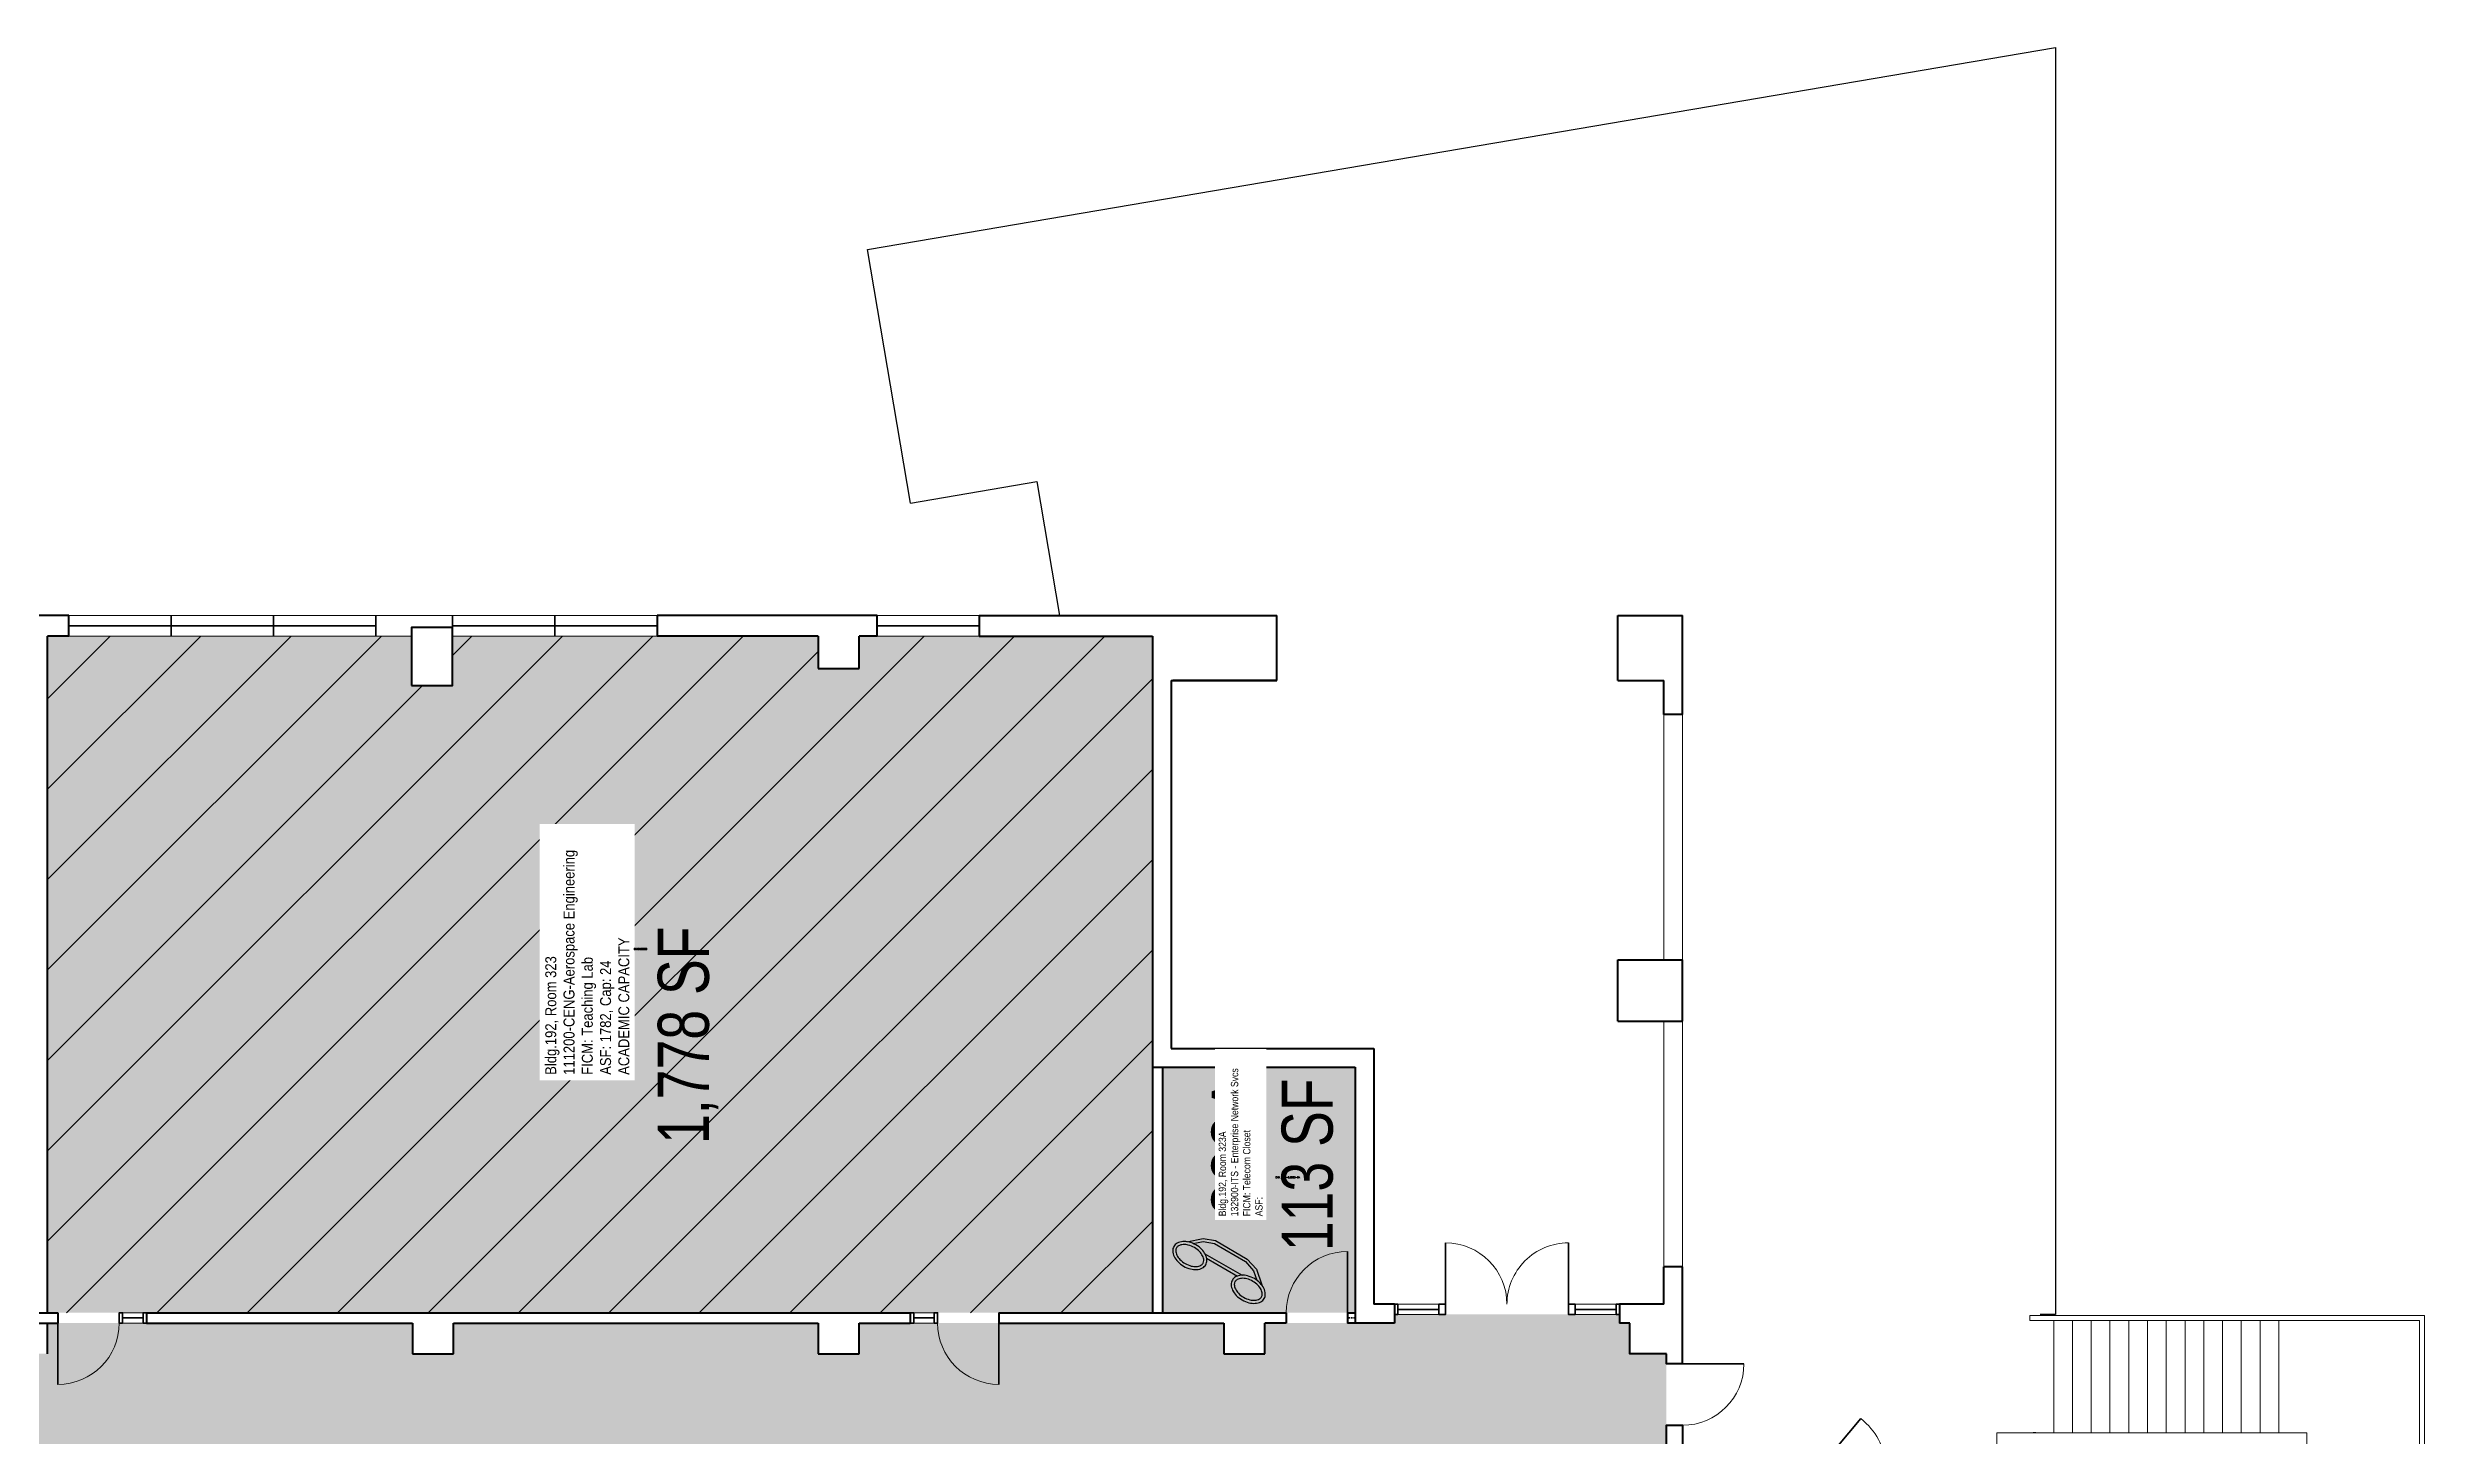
# Model space of a CAD drawing. Header units: inches. Extents: x -2551 to 2829, y -872 to 1370.
# Drawn here: x 1435 to 2829, y 367 to 1181 of the extents above; entities that cross this region are included whole.
import ezdxf
from ezdxf.enums import TextEntityAlignment as Align

# ---------------------------------------------------------------- set-up
doc = ezdxf.new("R2010")
doc.units = ezdxf.units.IN
doc.header["$LTSCALE"] = 10
doc.header["$MEASUREMENT"] = 0
doc.linetypes.add('DGN Style 2', pattern=[0.160276, 0.096166, -0.064111])
doc.layers.get('0').update_dxf_attribs({"linetype": 'CONTINUOUS'})
for name, color, linetype in [('A-DOOR', 2, 'CONTINUOUS'), ('A-FLOR', 3, 'CONTINUOUS'), ('A-GLAZ', 1, 'CONTINUOUS'), ('A-GLAZ-SILL', 2, 'CONTINUOUS'), ('A-IDEN-CNUM', 7, 'CONTINUOUS'), ('A-IDEN-ICON', 4, 'CONTINUOUS'), ('A-IDEN-RNUM', 7, 'CONTINUOUS'), ('A-IDEN-SNUM', 4, 'CONTINUOUS'), ('A-IDEN-VNUM', 4, 'CONTINUOUS'), ('A-ROOF', 2, 'CONTINUOUS'), ('A-WALL', 5, 'CONTINUOUS'), ('AREA-TEXT', 3, 'CONTINUOUS'), ('Rooms-Capacity', 4, 'CONTINUOUS'), ('Rooms-Category-Color', 7, 'CONTINUOUS'), ('Rooms-College-Color', 7, 'CONTINUOUS'), ('Rooms-Department-Color', 7, 'CONTINUOUS'), ('Rooms-Division-Color', 7, 'CONTINUOUS'), ('Rooms-Information', 7, 'CONTINUOUS')]:
    doc.layers.add(name, color=color, linetype=linetype)
doc.styles.add('AREA', font='arial.ttf', dxfattribs={"width": 0.75, "height": 30})
doc.styles.add('ROOMSNUMBER', font='TXT.SHX', dxfattribs={"height": 1})
doc.styles.add('ROOMVNUMBER', font='arial.ttf', dxfattribs={"width": 0.85, "height": 30})

# ---------------------------------------------------------------- blocks, each defined once
blk = doc.blocks.new('CPPHONE')
for p, q in [((0.0096, 0.0252), (-0.0196, -0.0252)), ((0.0169, 0.0279), (-0.0182, -0.0329))]:
    blk.add_line(p, q)
for points in [[(0.0288, 0.0786, 0.139889), (0.0216, 0.0804, 0.107118), (0.0122, 0.0781, 0.079812), (0.0039, 0.0722, 0.067459), (-0.0035, 0.0626, 0.067459), (-0.008, 0.0515, 0.079812), (-0.009, 0.0413, 0.107118), (-0.0064, 0.032, 0.139889), (-0.0012, 0.0267, 0.139889), (0.0061, 0.0248, 0.107118), (0.0155, 0.0272, 0.079812), (0.0238, 0.0331, 0.067459), (0.0312, 0.0426, 0.067459), (0.0357, 0.0538, 0.079812), (0.0367, 0.0639, 0.107118), (0.034, 0.0732, 0.139889)], [(0.0263, 0.0743, 0.139889), (0.0218, 0.0754, 0.107118), (0.0144, 0.0736, 0.079812), (0.0074, 0.0686, 0.067459), (0.0008, 0.0601, 0.067459), (-0.0032, 0.0502, 0.079812), (-0.004, 0.0417, 0.107118), (-0.0019, 0.0344, 0.139889), (0.0013, 0.031, 0.139889), (0.0059, 0.0298, 0.107118), (0.0133, 0.0317, 0.079812), (0.0203, 0.0367, 0.067459), (0.0268, 0.0451, 0.067459), (0.0309, 0.055, 0.079812), (0.0317, 0.0636, 0.107118), (0.0296, 0.0709, 0.139889)], [(-0.0262, -0.0167, 0.139889), (-0.0334, -0.0148, 0.107118), (-0.0428, -0.0172, 0.079812), (-0.0511, -0.0231, 0.067459), (-0.0585, -0.0326, 0.067459), (-0.063, -0.0438, 0.079812), (-0.064, -0.0539, 0.107118), (-0.0614, -0.0632, 0.139889), (-0.0562, -0.0686, 0.139889), (-0.0489, -0.0704, 0.107118), (-0.0395, -0.0681, 0.079812), (-0.0312, -0.0622, 0.067459), (-0.0238, -0.0526, 0.067459), (-0.0193, -0.0415, 0.079812), (-0.0183, -0.0313, 0.107118), (-0.021, -0.022, 0.139889)], [(-0.0287, -0.021, 0.139889), (-0.0332, -0.0198, 0.107118), (-0.0406, -0.0217, 0.079812), (-0.0476, -0.0267, 0.067459), (-0.0542, -0.0351, 0.067459), (-0.0582, -0.045, 0.079812), (-0.059, -0.0536, 0.107118), (-0.0569, -0.0609, 0.139889), (-0.0537, -0.0643, 0.139889), (-0.0491, -0.0654, 0.107118), (-0.0417, -0.0636, 0.079812), (-0.0347, -0.0586, 0.067459), (-0.0282, -0.0501, 0.067459), (-0.0241, -0.0402, 0.079812), (-0.0233, -0.0317, 0.107118), (-0.0254, -0.0244, 0.139889)]]:
    blk.add_lwpolyline(points, format="xyb", close=True)
for points in [[(0.0364, 0.0572), (0.0417, 0.0308), (0.0382, 0.0108), (0.0082, -0.0411), (-0.0083, -0.0558), (-0.0338, -0.0645)], [(0.0334, 0.047), (0.0366, 0.0307), (0.0334, 0.0126), (0.0043, -0.0379), (-0.0109, -0.0514), (-0.0265, -0.0567)]]:
    blk.add_lwpolyline(points)

msp = doc.modelspace()

# ---------------------------------------------------------------- hatches: boundary and pattern name
at = {"layer": 'Rooms-Capacity'}
h = msp.add_hatch(dxfattribs=at)
h.set_pattern_fill('ANSI31', color=256, scale=300, style=0)
h.paths.add_polyline_path([(1435.3, 438.7), (1435.3, 835.7), (1648.8, 835.7), (1648.8, 806.7), (1672.8, 806.7), (1672.8, 835.7), (1887.3, 835.7), (1887.3, 816.7), (1911.3, 816.7), (1911.3, 835.7), (2083.3, 835.7), (2083.3, 438.7)])
at = {"layer": 'Rooms-Category-Color', "true_color": 0xadadad}
for points in [[(-754.2, 793.9), (-754.2, 834.7), (-681.6, 834.7), (-681.6, 818.3), (-697.5, 786.7), (-686.8, 781.3), (-794.9, 567.8), (-810.8, 575.9), (-821.7, 554.5), (-805.8, 546.4), (-863.3, 432.7), (-478.6, 432.7), (-478.6, 545.7), (-484.6, 545.7), (-484.6, 591.6), (-472.7, 591.6), (-472.7, 639.6), (-368.7, 639.6), (-368.7, 591.6), (-356.7, 591.6), (-356.7, 414.7), (174, 414.7), (174, 433.5), (271.3, 433.5), (271.3, 414.7), (295.3, 414.7), (295.3, 432.7), (556.3, 432.7), (556.3, 414.7), (580.3, 414.7), (580.3, 432.7), (841.3, 432.7), (841.3, 414.7), (865.3, 414.7), (865.3, 432.7), (1126.3, 432.7), (1126.3, 414.7), (1150.7, 414.7), (1150.7, 432.7), (1411.3, 432.7), (1411.3, 414.7), (1435.3, 414.7), (1435.3, 432.7), (1649.3, 432.7), (1649.3, 414.7), (1673.3, 414.7), (1673.3, 432.7), (1887.3, 432.7), (1887.3, 414.7), (1911.3, 414.7), (1911.3, 432.7), (2125.3, 432.7), (2125.3, 414.7), (2149.3, 414.7), (2149.3, 432.7), (2225.3, 432.7), (2225.3, 437.7), (2357.3, 437.7), (2357.3, 432.7), (2363.3, 432.7), (2363.3, 414.7), (2384.8, 414.7), (2384.8, 330.3), (2304.2, 324.6), (2306.7, 288.7), (2228.9, 283.3), (2226.4, 319.2), (2190.4, 316.7), (2192.1, 292.7), (2126.3, 288.1), (2124.6, 312.1), (1631.8, 277.6), (1633.4, 254.1), (1491.9, 242.8), (1490.1, 267.7), (1280.7, 253.1), (1282.8, 223.1), (1169, 215.2), (1166.9, 245.1), (877.6, 224.9), (879.3, 200.9), (819.5, 196.7), (818.2, 214.7), (794.3, 213), (795.5, 195.1), (730.9, 190.6), (718.9, 213.8), (433.4, 193.8), (420.4, 168.8), (362.1, 164.1), (358.5, 188.6), (71.2, 168.5), (86, 73.1), (-22.8, 65.5), (-27.4, 131.5), (13.4, 134.4), (11.3, 164.3), (-44.1, 160.4), (-287.5, 143.4), (-317.2, 141.1), (-318.6, 165.3), (-343.1, 163.6), (-355.5, 342.7), (-955.3, 342.7), (-1009.2, 370), (-973.1, 441.4), (-940.9, 425.1)], [(2089.3, 582.7), (2202.3, 582.7), (2202.3, 438.7), (2089.3, 438.7)]]:
    msp.add_hatch(color=253, dxfattribs=at).paths.add_polyline_path(points)
at = {"layer": 'Rooms-Category-Color', "true_color": 0xe3f498}
msp.add_hatch(color=61, dxfattribs=at).paths.add_polyline_path([(1435.3, 438.7), (1435.3, 835.7), (1648.8, 835.7), (1648.8, 806.7), (1672.8, 806.7), (1672.8, 835.7), (1887.3, 835.7), (1887.3, 816.7), (1911.3, 816.7), (1911.3, 835.7), (2083.3, 835.7), (2083.3, 438.7)])
at = {"layer": 'Rooms-College-Color', "true_color": 0xadadad}
for points in [[(-754.2, 793.9), (-754.2, 834.7), (-681.6, 834.7), (-681.6, 818.3), (-697.5, 786.7), (-686.8, 781.3), (-794.9, 567.8), (-810.8, 575.9), (-821.7, 554.5), (-805.8, 546.4), (-863.3, 432.7), (-478.6, 432.7), (-478.6, 545.7), (-484.6, 545.7), (-484.6, 591.6), (-472.7, 591.6), (-472.7, 639.6), (-368.7, 639.6), (-368.7, 591.6), (-356.7, 591.6), (-356.7, 414.7), (174, 414.7), (174, 433.5), (271.3, 433.5), (271.3, 414.7), (295.3, 414.7), (295.3, 432.7), (556.3, 432.7), (556.3, 414.7), (580.3, 414.7), (580.3, 432.7), (841.3, 432.7), (841.3, 414.7), (865.3, 414.7), (865.3, 432.7), (1126.3, 432.7), (1126.3, 414.7), (1150.7, 414.7), (1150.7, 432.7), (1411.3, 432.7), (1411.3, 414.7), (1435.3, 414.7), (1435.3, 432.7), (1649.3, 432.7), (1649.3, 414.7), (1673.3, 414.7), (1673.3, 432.7), (1887.3, 432.7), (1887.3, 414.7), (1911.3, 414.7), (1911.3, 432.7), (2125.3, 432.7), (2125.3, 414.7), (2149.3, 414.7), (2149.3, 432.7), (2225.3, 432.7), (2225.3, 437.7), (2357.3, 437.7), (2357.3, 432.7), (2363.3, 432.7), (2363.3, 414.7), (2384.8, 414.7), (2384.8, 330.3), (2304.2, 324.6), (2306.7, 288.7), (2228.9, 283.3), (2226.4, 319.2), (2190.4, 316.7), (2192.1, 292.7), (2126.3, 288.1), (2124.6, 312.1), (1631.8, 277.6), (1633.4, 254.1), (1491.9, 242.8), (1490.1, 267.7), (1280.7, 253.1), (1282.8, 223.1), (1169, 215.2), (1166.9, 245.1), (877.6, 224.9), (879.3, 200.9), (819.5, 196.7), (818.2, 214.7), (794.3, 213), (795.5, 195.1), (730.9, 190.6), (718.9, 213.8), (433.4, 193.8), (420.4, 168.8), (362.1, 164.1), (358.5, 188.6), (71.2, 168.5), (86, 73.1), (-22.8, 65.5), (-27.4, 131.5), (13.4, 134.4), (11.3, 164.3), (-44.1, 160.4), (-287.5, 143.4), (-317.2, 141.1), (-318.6, 165.3), (-343.1, 163.6), (-355.5, 342.7), (-955.3, 342.7), (-1009.2, 370), (-973.1, 441.4), (-940.9, 425.1)], [(2089.3, 582.7), (2202.3, 582.7), (2202.3, 438.7), (2089.3, 438.7)]]:
    msp.add_hatch(color=253, dxfattribs=at).paths.add_polyline_path(points)
at = {"layer": 'Rooms-College-Color', "true_color": 0x99d7b2}
msp.add_hatch(color=253, dxfattribs=at).paths.add_polyline_path([(1435.3, 438.7), (1435.3, 835.7), (1648.8, 835.7), (1648.8, 806.7), (1672.8, 806.7), (1672.8, 835.7), (1887.3, 835.7), (1887.3, 816.7), (1911.3, 816.7), (1911.3, 835.7), (2083.3, 835.7), (2083.3, 438.7)])
at = {"layer": 'Rooms-Department-Color', "true_color": 0xacacac}
for points in [[(-754.2, 793.9), (-754.2, 834.7), (-681.6, 834.7), (-681.6, 818.3), (-697.5, 786.7), (-686.8, 781.3), (-794.9, 567.8), (-810.8, 575.9), (-821.7, 554.5), (-805.8, 546.4), (-863.3, 432.7), (-478.6, 432.7), (-478.6, 545.7), (-484.6, 545.7), (-484.6, 591.6), (-472.7, 591.6), (-472.7, 639.6), (-368.7, 639.6), (-368.7, 591.6), (-356.7, 591.6), (-356.7, 414.7), (174, 414.7), (174, 433.5), (271.3, 433.5), (271.3, 414.7), (295.3, 414.7), (295.3, 432.7), (556.3, 432.7), (556.3, 414.7), (580.3, 414.7), (580.3, 432.7), (841.3, 432.7), (841.3, 414.7), (865.3, 414.7), (865.3, 432.7), (1126.3, 432.7), (1126.3, 414.7), (1150.7, 414.7), (1150.7, 432.7), (1411.3, 432.7), (1411.3, 414.7), (1435.3, 414.7), (1435.3, 432.7), (1649.3, 432.7), (1649.3, 414.7), (1673.3, 414.7), (1673.3, 432.7), (1887.3, 432.7), (1887.3, 414.7), (1911.3, 414.7), (1911.3, 432.7), (2125.3, 432.7), (2125.3, 414.7), (2149.3, 414.7), (2149.3, 432.7), (2225.3, 432.7), (2225.3, 437.7), (2357.3, 437.7), (2357.3, 432.7), (2363.3, 432.7), (2363.3, 414.7), (2384.8, 414.7), (2384.8, 330.3), (2304.2, 324.6), (2306.7, 288.7), (2228.9, 283.3), (2226.4, 319.2), (2190.4, 316.7), (2192.1, 292.7), (2126.3, 288.1), (2124.6, 312.1), (1631.8, 277.6), (1633.4, 254.1), (1491.9, 242.8), (1490.1, 267.7), (1280.7, 253.1), (1282.8, 223.1), (1169, 215.2), (1166.9, 245.1), (877.6, 224.9), (879.3, 200.9), (819.5, 196.7), (818.2, 214.7), (794.3, 213), (795.5, 195.1), (730.9, 190.6), (718.9, 213.8), (433.4, 193.8), (420.4, 168.8), (362.1, 164.1), (358.5, 188.6), (71.2, 168.5), (86, 73.1), (-22.8, 65.5), (-27.4, 131.5), (13.4, 134.4), (11.3, 164.3), (-44.1, 160.4), (-287.5, 143.4), (-317.2, 141.1), (-318.6, 165.3), (-343.1, 163.6), (-355.5, 342.7), (-955.3, 342.7), (-1009.2, 370), (-973.1, 441.4), (-940.9, 425.1)], [(2089.3, 582.7), (2202.3, 582.7), (2202.3, 438.7), (2089.3, 438.7)]]:
    msp.add_hatch(color=253, dxfattribs=at).paths.add_polyline_path(points)
at = {"layer": 'Rooms-Department-Color', "true_color": 0x99d7b2}
msp.add_hatch(color=253, dxfattribs=at).paths.add_polyline_path([(1435.3, 438.7), (1435.3, 835.7), (1648.8, 835.7), (1648.8, 806.7), (1672.8, 806.7), (1672.8, 835.7), (1887.3, 835.7), (1887.3, 816.7), (1911.3, 816.7), (1911.3, 835.7), (2083.3, 835.7), (2083.3, 438.7)])
at = {"layer": 'Rooms-Division-Color', "true_color": 0xadadad}
for points in [[(-754.2, 793.9), (-754.2, 834.7), (-681.6, 834.7), (-681.6, 818.3), (-697.5, 786.7), (-686.8, 781.3), (-794.9, 567.8), (-810.8, 575.9), (-821.7, 554.5), (-805.8, 546.4), (-863.3, 432.7), (-478.6, 432.7), (-478.6, 545.7), (-484.6, 545.7), (-484.6, 591.6), (-472.7, 591.6), (-472.7, 639.6), (-368.7, 639.6), (-368.7, 591.6), (-356.7, 591.6), (-356.7, 414.7), (174, 414.7), (174, 433.5), (271.3, 433.5), (271.3, 414.7), (295.3, 414.7), (295.3, 432.7), (556.3, 432.7), (556.3, 414.7), (580.3, 414.7), (580.3, 432.7), (841.3, 432.7), (841.3, 414.7), (865.3, 414.7), (865.3, 432.7), (1126.3, 432.7), (1126.3, 414.7), (1150.7, 414.7), (1150.7, 432.7), (1411.3, 432.7), (1411.3, 414.7), (1435.3, 414.7), (1435.3, 432.7), (1649.3, 432.7), (1649.3, 414.7), (1673.3, 414.7), (1673.3, 432.7), (1887.3, 432.7), (1887.3, 414.7), (1911.3, 414.7), (1911.3, 432.7), (2125.3, 432.7), (2125.3, 414.7), (2149.3, 414.7), (2149.3, 432.7), (2225.3, 432.7), (2225.3, 437.7), (2357.3, 437.7), (2357.3, 432.7), (2363.3, 432.7), (2363.3, 414.7), (2384.8, 414.7), (2384.8, 330.3), (2304.2, 324.6), (2306.7, 288.7), (2228.9, 283.3), (2226.4, 319.2), (2190.4, 316.7), (2192.1, 292.7), (2126.3, 288.1), (2124.6, 312.1), (1631.8, 277.6), (1633.4, 254.1), (1491.9, 242.8), (1490.1, 267.7), (1280.7, 253.1), (1282.8, 223.1), (1169, 215.2), (1166.9, 245.1), (877.6, 224.9), (879.3, 200.9), (819.5, 196.7), (818.2, 214.7), (794.3, 213), (795.5, 195.1), (730.9, 190.6), (718.9, 213.8), (433.4, 193.8), (420.4, 168.8), (362.1, 164.1), (358.5, 188.6), (71.2, 168.5), (86, 73.1), (-22.8, 65.5), (-27.4, 131.5), (13.4, 134.4), (11.3, 164.3), (-44.1, 160.4), (-287.5, 143.4), (-317.2, 141.1), (-318.6, 165.3), (-343.1, 163.6), (-355.5, 342.7), (-955.3, 342.7), (-1009.2, 370), (-973.1, 441.4), (-940.9, 425.1)], [(2089.3, 582.7), (2202.3, 582.7), (2202.3, 438.7), (2089.3, 438.7)]]:
    msp.add_hatch(color=253, dxfattribs=at).paths.add_polyline_path(points)
at = {"layer": 'Rooms-Division-Color', "true_color": 0x99d7b2}
msp.add_hatch(color=253, dxfattribs=at).paths.add_polyline_path([(1435.3, 438.7), (1435.3, 835.7), (1648.8, 835.7), (1648.8, 806.7), (1672.8, 806.7), (1672.8, 835.7), (1887.3, 835.7), (1887.3, 816.7), (1911.3, 816.7), (1911.3, 835.7), (2083.3, 835.7), (2083.3, 438.7)])

# ---------------------------------------------------------------- linework, layer by layer
at = {"layer": 'A-DOOR', "linetype": 'Continuous', "lineweight": 35}
for p, q in [((2197.8, 438.7, 0), (2197.8, 474.7, 0)), ((2255.3, 443.7, 0), (2255.3, 479.7, 0)), ((2255.3, 443.7, 0), (2255.3, 479.7, 0)), ((2327.3, 443.7, 0), (2327.3, 479.7, 0)), ((2327.3, 443.7, 0), (2327.3, 479.7, 0)), ((2498.8, 376.6, 0), (2476.8, 350.2, 0))]:
    msp.add_line(p, q, dxfattribs=at)
at = {"layer": 'A-DOOR', "linetype": 'Continuous', "lineweight": 35, "extrusion": (0, 0, -1)}
for p, q in [((1441.3, 432.7, 0), (1441.3, 396.7, 0)), ((1993.3, 432.7, 0), (1993.3, 396.7, 0)), ((2394.3, 408.7, 0), (2430.3, 408.7, 0))]:
    msp.add_line(p, q, dxfattribs=at)
at = {"layer": 'A-DOOR', "linetype": 'Continuous', "lineweight": 18, "extrusion": (0, 0, -1)}
for centre, start, end in [((-2197.8, 438.7, 0), 0, 90), ((-2255.3, 443.7, 0), 90.0022, 180.0022), ((-2255.3, 443.7, 0), 90.0022, 180.0022), ((-1441.3, 432.7, 0), 180, 270)]:
    msp.add_arc(centre, 36, start, end, dxfattribs=at)
at = {"layer": 'A-DOOR', "linetype": 'Continuous', "lineweight": 18}
for centre, start, end in [((2327.3, 443.7, 0), 89.9986, 179.9986), ((2327.3, 443.7, 0), 89.9986, 179.9986), ((1993.3, 432.7, 0), 180, 270), ((2394.3, 408.7, 0), 270, 0)]:
    msp.add_arc(centre, 36, start, end, dxfattribs=at)
at = {"layer": 'A-DOOR', "linetype": 'Continuous', "lineweight": 18, "extrusion": (-1.08208e-14, -4.53295e-14, -1)}
msp.add_ellipse((2462.3, 350.2), major_axis=(50.5, 0), ratio=0.757817, start_param=5.521392, end_param=6.283185, dxfattribs=at)
at = {"layer": 'A-FLOR', "linetype": 'Continuous', "lineweight": 18}
for p, q in [((2598, 437.2), (2829.5, 437.2)), ((2598, 437.2), (2598, 434.2)), ((2598, 434.2), (2826.5, 434.2)), ((2612, 434.2), (2612, 368.2)), ((2623, 434.2), (2623, 368.2)), ((2634, 434.2), (2634, 368.2)), ((2645, 434.2), (2645, 368.2)), ((2656, 434.2), (2656, 368.2)), ((2667, 434.2), (2667, 368.2)), ((2678, 434.2), (2678, 368.2)), ((2689, 434.2), (2689, 368.2)), ((2700, 434.2), (2700, 368.2)), ((2711, 434.2), (2711, 368.2)), ((2722, 434.2), (2722, 368.2)), ((2733, 434.2), (2733, 368.2)), ((2744, 434.2), (2744, 368.2)), ((2826.5, 434.2), (2826.5, 279.2)), ((2829.5, 437.2), (2829.5, 276.2)), ((2578.6, 368.2), (2760.5, 368.2)), ((2578.6, 368.2), (2578.6, 350.2)), ((2760.5, 368.2), (2760.5, 345.2))]:
    msp.add_line(p, q, dxfattribs=at)
at = {"layer": 'A-FLOR', "linetype": 'Continuous', "lineweight": 25}
msp.add_line((2601.5, 368.2), (2600, 368.2), dxfattribs=at)
at = {"layer": 'A-GLAZ', "linetype": 'Continuous', "lineweight": 18}
for p, q in [((1792.8, 847.7), (1447.8, 847.7)), ((1921.8, 847.7), (1981.8, 847.7)), ((1921.8, 835.7), (1981.8, 835.7)), ((1491.3, 438.7), (1479.3, 438.7)), ((1491.3, 432.7), (1479.3, 432.7)), ((1955.3, 438.7), (1943.3, 438.7)), ((1955.3, 432.7), (1943.3, 432.7)), ((2227.3, 443.7), (2251.3, 443.7)), ((2227.3, 437.7), (2251.3, 437.7))]:
    msp.add_line(p, q, dxfattribs=at)
at = {"layer": 'A-GLAZ', "linetype": 'Continuous', "lineweight": 35}
for p, q in [((1507.8, 835.7), (1507.8, 847.7)), ((1567.8, 835.7), (1567.8, 847.7)), ((1627.8, 847.7), (1627.8, 835.7)), ((1672.8, 835.7), (1672.8, 847.7)), ((1732.8, 847.7), (1732.8, 835.7))]:
    msp.add_line(p, q, dxfattribs=at)
at = {"layer": 'A-GLAZ', "linetype": 'Continuous', "lineweight": 18, "extrusion": (0, 0, -1)}
for p, q in [((2355.3, 443.7), (2331.3, 443.7)), ((2355.3, 437.7), (2331.3, 437.7))]:
    msp.add_line(p, q, dxfattribs=at)
at = {"layer": 'A-GLAZ', "linetype": 'Continuous', "lineweight": 18, "flags": 128}
for points in [[(1648.8, 835.7), (1447.8, 835.7)], [(1792.8, 835.7), (1672.8, 835.7)]]:
    msp.add_lwpolyline(points, dxfattribs=at)
at = {"layer": 'A-GLAZ', "linetype": 'Continuous', "lineweight": 35}
for points in [[(1479.3, 432.7), (1479.3, 438.7), (1477.3, 438.7), (1477.3, 432.7)], [(1493.3, 432.7), (1493.3, 438.7), (1491.3, 438.7), (1491.3, 432.7)], [(1943.3, 432.7), (1943.3, 438.7), (1941.3, 438.7), (1941.3, 432.7)], [(1957.3, 432.7), (1957.3, 438.7), (1955.3, 438.7), (1955.3, 432.7)], [(2225.3, 443.7), (2227.3, 443.7), (2227.3, 437.7), (2225.3, 437.7)], [(2251.3, 443.7), (2255.3, 443.7), (2255.3, 437.7), (2251.3, 437.7)], [(2331.3, 443.7), (2327.3, 443.7), (2327.3, 437.7), (2331.3, 437.7)], [(2357.3, 443.7), (2355.3, 443.7), (2355.3, 437.7), (2357.3, 437.7)]]:
    msp.add_3dface(points, dxfattribs=at)
at = {"layer": 'A-GLAZ-SILL', "linetype": 'Continuous', "lineweight": 35}
for p, q in [((1447.8, 841.7), (1627.8, 841.7)), ((1672.8, 841.7), (1792.8, 841.7)), ((1921.8, 841.7), (1981.8, 841.7)), ((1491.3, 435.7), (1479.3, 435.7)), ((1955.3, 435.7), (1943.3, 435.7)), ((2227.3, 440.7), (2251.3, 440.7))]:
    msp.add_line(p, q, dxfattribs=at)
at = {"layer": 'A-GLAZ-SILL', "linetype": 'Continuous', "lineweight": 35, "extrusion": (0, 0, -1)}
msp.add_line((2355.3, 440.7), (2331.3, 440.7), dxfattribs=at)
at = {"layer": 'A-ROOF', "linetype": 'Continuous', "lineweight": 25}
for p, q in [((1916.3, 1062.5), (2613, 1180.9)), ((1941.5, 913.7), (2015.5, 926.3)), ((2015.5, 926.3), (2028.8, 847.7)), ((2613, 437.7), (2604, 437.7))]:
    msp.add_line(p, q, dxfattribs=at)
at = {"layer": 'A-ROOF', "linetype": 'Continuous', "lineweight": 25, "elevation": 0, "flags": 128}
msp.add_lwpolyline([(2613, 1180.9), (2613, 437.7)], dxfattribs=at)
at = {"layer": 'A-ROOF', "linetype": 'Continuous', "lineweight": 25, "flags": 128}
msp.add_lwpolyline([(1941.5, 913.7), (1916.3, 1062.5)], dxfattribs=at)
at = {"layer": 'A-WALL', "linetype": 'Continuous', "lineweight": 50}
for p, q in [((1447.8, 847.7), (1387.8, 847.7)), ((1447.8, 835.7), (1447.8, 847.7)), ((1792.8, 847.7), (1792.8, 835.7)), ((1921.8, 847.7), (1792.8, 847.7)), ((1921.8, 835.7), (1921.8, 847.7)), ((1981.8, 847.7), (1981.8, 835.7)), ((1981.8, 847.7), (2156.3, 847.7)), ((2156.3, 809.7), (2156.3, 847.7)), ((1435.3, 438.7), (1435.3, 835.7)), ((1887.3, 835.7), (1887.3, 816.7)), ((1911.3, 816.7), (1911.3, 835.7)), ((1981.8, 835.7), (2083.3, 835.7)), ((2083.3, 835.7), (2083.3, 438.7)), ((1887.3, 816.7), (1911.3, 816.7)), ((2083.3, 809.7), (2083.3, 637.7)), ((2094.3, 809.7), (2156.3, 809.7)), ((2094.3, 809.7), (2094.3, 637.7)), ((2156.3, 809.7), (2095.3, 809.7)), ((2356.3, 809.7), (2383.3, 809.7)), ((2394.3, 789.7), (2383.3, 789.7)), ((2094.3, 649.1), (2094.3, 593.7)), ((2356.3, 609.7), (2394.3, 609.7)), ((2094.3, 593.7), (2213.3, 593.7)), ((2213.3, 593.7), (2213.3, 443.7)), ((2083.3, 582.7), (2202.3, 582.7)), ((2089.3, 582.7), (2089.3, 438.7)), ((2202.3, 582.7), (2202.3, 432.7)), ((2394.3, 465.7), (2383.3, 465.7)), ((1377.3, 438.7), (1441.3, 438.7)), ((1377.3, 432.7), (1441.3, 432.7)), ((1435.3, 414.7), (1435.3, 432.7)), ((1441.3, 438.7), (1441.3, 432.7)), ((1493.3, 438.7), (1941.3, 438.7)), ((1649.3, 432.7), (1649.3, 414.7)), ((1673.3, 414.7), (1673.3, 432.7)), ((1673.3, 432.7), (1887.3, 432.7)), ((1887.3, 432.7), (1887.3, 414.7)), ((1911.3, 414.7), (1911.3, 432.7)), ((1911.3, 432.7), (1941.3, 432.7)), ((1941.3, 438.7), (1941.3, 432.7)), ((1993.3, 438.7), (1993.3, 432.7)), ((1993.3, 438.7), (2161.8, 438.7)), ((1993.3, 432.7), (2125.3, 432.7)), ((2125.3, 432.7), (2125.3, 414.7)), ((2149.3, 414.7), (2149.3, 432.7)), ((2161.8, 432.7), (2149.3, 432.7)), ((2161.8, 438.7), (2161.8, 432.7)), ((2197.8, 438.7), (2197.8, 432.7)), ((2197.8, 438.7), (2202.3, 438.7)), ((2225.3, 432.7), (2197.8, 432.7)), ((2225.3, 443.7), (2213.3, 443.7)), ((2225.3, 443.7), (2225.3, 432.7)), ((2357.3, 443.7), (2357.3, 432.7)), ((1649.3, 414.7), (1673.3, 414.7)), ((1887.3, 414.7), (1911.3, 414.7)), ((2125.3, 414.7), (2149.3, 414.7))]:
    msp.add_line(p, q, dxfattribs=at)
at = {"layer": 'A-WALL', "linetype": 'Continuous', "lineweight": 18}
for p, q in [((2383.3, 789.7), (2383.3, 645.7)), ((2394.3, 789.7), (2394.3, 645.7)), ((2383.3, 609.7), (2383.3, 465.7)), ((2394.3, 609.7), (2394.3, 458.7))]:
    msp.add_line(p, q, dxfattribs=at)
at = {"layer": 'A-WALL', "linetype": 'DGN Style 2', "lineweight": 35}
msp.add_line((2202.3, 435.7), (2197.8, 435.7), dxfattribs=at)
at = {"layer": 'A-WALL', "linetype": 'Continuous', "lineweight": 50, "flags": 128}
for points in [[(2356.3, 847.7), (2394.3, 847.7)], [(2356.3, 809.7), (2356.3, 847.7)], [(2394.3, 789.7), (2394.3, 847.7)], [(1447.8, 835.7), (1435.3, 835.7)], [(1887.3, 835.7), (1792.8, 835.7)], [(1921.8, 835.7), (1911.3, 835.7)], [(2383.3, 789.7), (2383.3, 809.7)], [(2356.3, 609.7), (2356.3, 645.7)], [(2356.3, 645.7), (2394.3, 645.7)], [(2394.3, 609.7), (2394.3, 645.7)], [(2383.3, 443.7), (2383.3, 465.7)], [(2394.3, 408.7), (2394.3, 465.7)], [(2383.3, 443.7), (2357.3, 443.7)], [(2363.3, 432.7), (2357.3, 432.7)], [(2384.8, 414.7), (2363.3, 414.7), (2363.3, 432.7)], [(2384.8, 317.2), (2384.8, 372.7), (2394.3, 372.7), (2394.3, 329.9)]]:
    msp.add_lwpolyline(points, dxfattribs=at)
at = {"layer": 'A-WALL', "linetype": 'Continuous', "lineweight": 50, "elevation": 0, "flags": 128}
for points in [[(1493.3, 438.7), (1493.3, 432.7), (1649.3, 432.7)], [(2394.3, 408.7), (2384.8, 408.7), (2384.8, 414.7)]]:
    msp.add_lwpolyline(points, dxfattribs=at)
at = {"layer": 'A-WALL', "linetype": 'Continuous', "lineweight": 50}
msp.add_3dface([(1648.8, 806.7), (1672.8, 806.7), (1672.8, 840.7), (1648.8, 840.7)], dxfattribs=at)

# ---------------------------------------------------------------- block references
at = {"layer": 'A-IDEN-ICON', "xscale": 360, "yscale": 360, "zscale": 360, "rotation": 90}
msp.add_blockref('CPPHONE', (2124.2, 467.3), dxfattribs=at)

# ---------------------------------------------------------------- texts
at = {"layer": 'A-IDEN-CNUM', "style": 'ROOMSNUMBER', "width": 0.85}
for s, p in [('CAD #192-0_0323-00', (1797.2, 649.9)), ('CAD #192-0_0323-0A', (2155.6, 517.7))]:
    msp.add_text(s, height=1, rotation=360, dxfattribs=at).set_placement(p)
at = {"layer": 'A-IDEN-RNUM', "style": 'ROOMSNUMBER', "width": 0.85}
for s, p in [('0323-00', (1779.2, 651.6)), ('0323-A0', (2137.5, 519.5))]:
    msp.add_text(s, height=1, rotation=360, dxfattribs=at).set_placement(p)
at = {"layer": 'A-IDEN-SNUM', "style": 'ROOMSNUMBER', "width": 0.85}
for s, p in [('1920032300', (1779.2, 651.6)), ('19200323A0', (2137.5, 519.5))]:
    msp.add_text(s, height=1, rotation=360, dxfattribs=at).set_placement(p)
at = {"layer": 'A-IDEN-VNUM', "style": 'ROOMVNUMBER', "width": 0.85}
for s, height, p in [('323', 45, (1754.1, 622.8)), ('323A', 30, (2133, 536.9))]:
    msp.add_text(s, height=height, rotation=90, dxfattribs=at).set_placement(p, align=Align.MIDDLE_CENTER)
at = {"layer": 'AREA-TEXT', "style": 'AREA', "width": 0.75}
for s, p in [('1,778 SF', (1808.2, 601.5)), ('113 SF', (2174.1, 525.5))]:
    msp.add_text(s, height=30, rotation=90, dxfattribs=at).set_placement(p, align=Align.MIDDLE_CENTER)

# ---------------------------------------------------------------- next in the draw order: texts
at = {"layer": 'Rooms-Information', "attachment_point": 7, "rotation": 90, "style": 'ROOMVNUMBER', "bg_fill": 3, "box_fill_scale": 1.5, "bg_fill_color": 256, "bg_fill_true_color": 13158600, "bg_fill_transparency": 0}
for s, insert, char_height, width in [('Bldg.192, Room 323^M^J111200-CENG-Aerospace Engineering^M^JFICM: Teaching Lab^M^JASF: 1782, Cap: 24^M^JACADEMIC CAPACITY', (1776.6, 578.3), 6.4286, 144), ('Bldg.192, Room 323A^M^J132900-ITS - Enterprise Network Svcs^M^JFICM: Telecom Closet^M^JASF: ', (2148, 495.3), 4.286, 96)]:
    msp.add_mtext(s, dxfattribs=dict(at, insert=insert, char_height=char_height, width=width))

doc.saveas('drawing.dxf')
